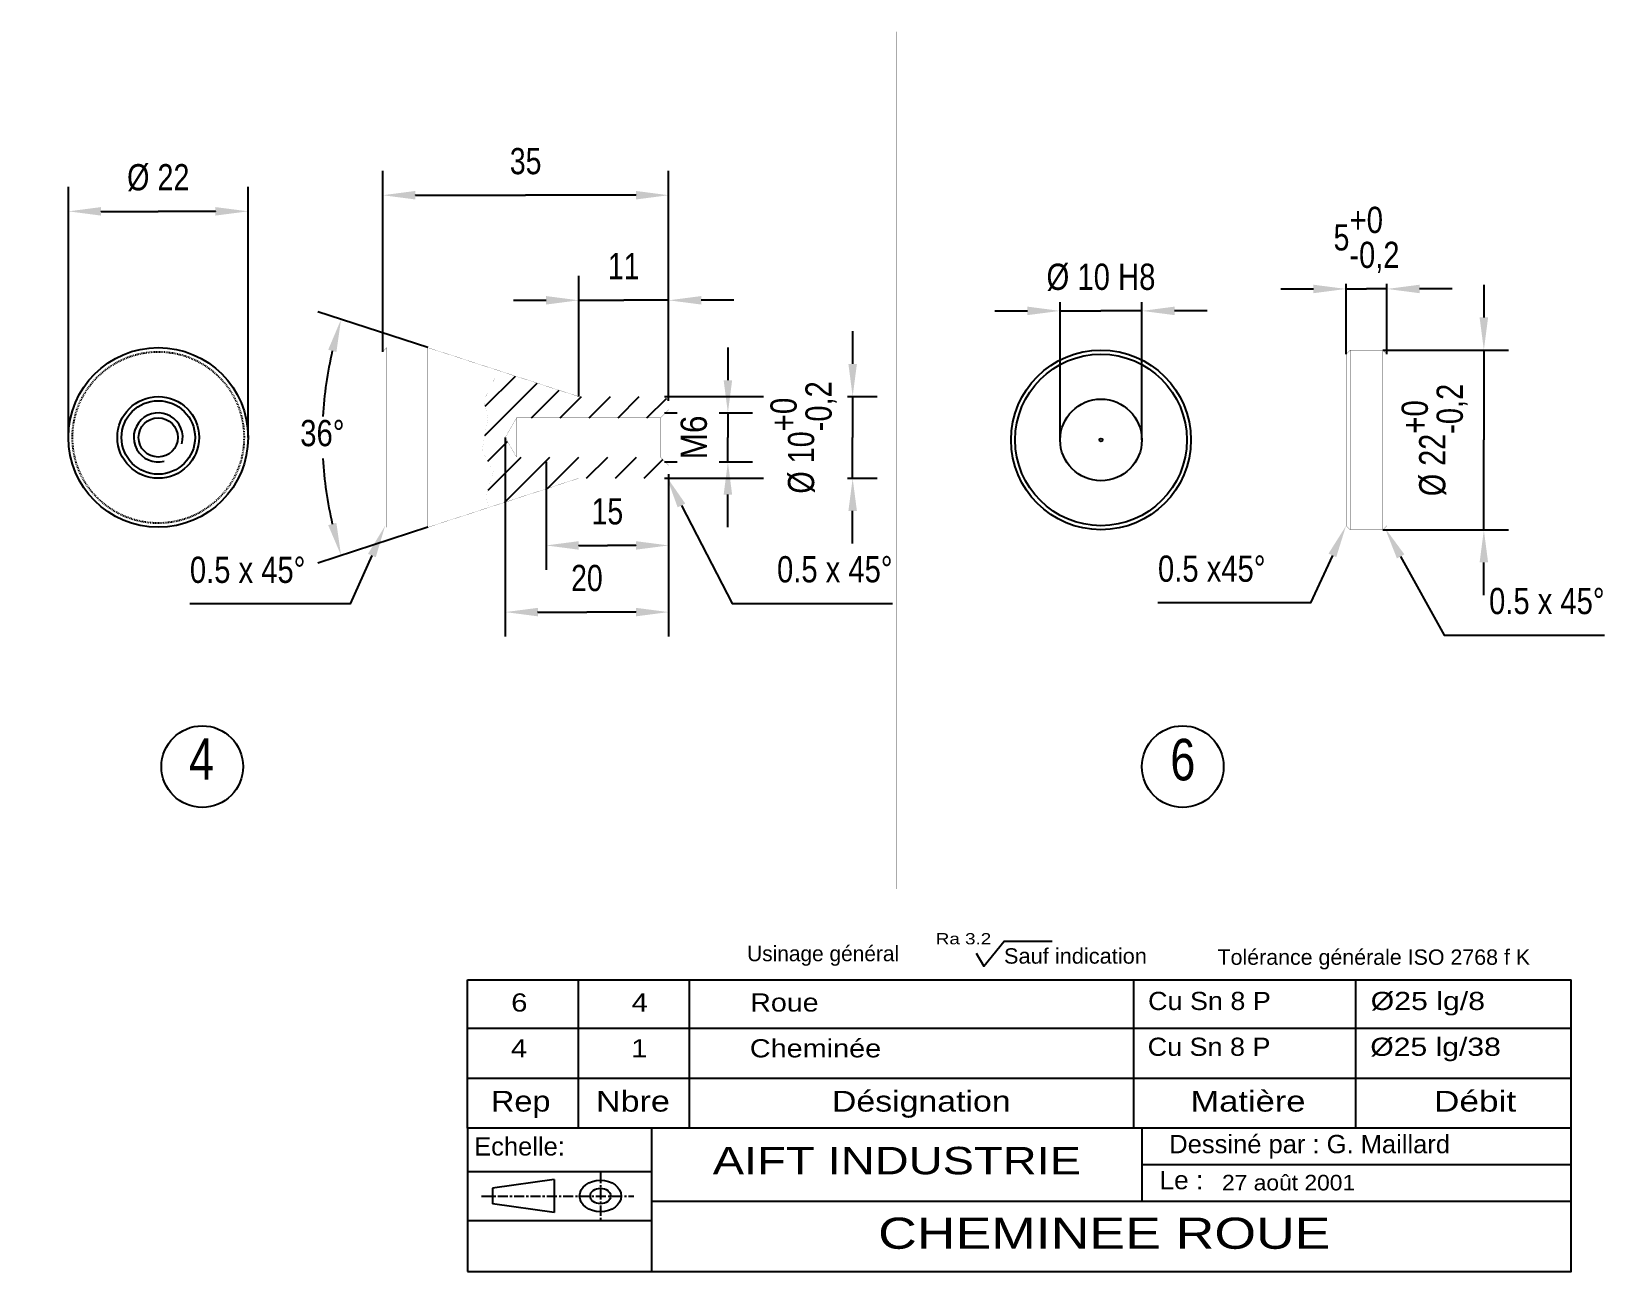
# Model space of a CAD drawing. Extents: x 99 to 292, y 98 to 250.
import ezdxf
from ezdxf.enums import TextEntityAlignment as Align

# ---------------------------------------------------------------- set-up
doc = ezdxf.new("R2010")
doc.units = 0
doc.linetypes.add('$AUXILIARY', pattern=[0.1, 0.05, -0.05])
doc.linetypes.add('CENTER', pattern=[2, 1.25, -0.25, 0.25, -0.25])
doc.layers.get('0').update_dxf_attribs({"linetype": 'CONTINUOUS'})
doc.dimstyles.get("Standard").update_dxf_attribs({"dimtxt": 2.5, "dimasz": 2.5, "dimexe": 1.25, "dimexo": 0.625, "dimtad": 1, "dimcen": 2.5, "dimazin": 3, "dimtfac": 1, "dimtmove": 0, "dimatfit": 3})

# ---------------------------------------------------------------- blocks, each defined once
blk = doc.blocks.new('*G4')
at = {"color": 7, "linetype": 'CONTINUOUS'}
blk.add_polyline3d([(152.453522, 98.175125, 7.405934), (287.546478, 98.175125, 7.405934), (287.546478, 115.723473, 7.405934), (152.453522, 115.723473, 7.405934)], close=True, dxfattribs=at)
for points in [[(174.969009, 115.723473, 7.405934), (174.969009, 98.175125, 7.405934)], [(235.01033, 115.723473, 7.405934), (235.01033, 106.74189, 7.405934)], [(174.969009, 110.388962, 7.405934), (152.453522, 110.388962, 7.405934)], [(287.546478, 111.232651, 7.405934), (235.01033, 111.232651, 7.405934)], [(287.546478, 106.74189, 7.405934), (174.969009, 106.74189, 7.405934)], [(174.910583, 104.401184, 7.405934), (152.453522, 104.401184, 7.405934)]]:
    blk.add_polyline3d(points, dxfattribs=at)
at = {"color": 82, "linetype": 'CENTER'}
for points in [[(168.733307, 110.267776, 7.405934), (168.733307, 104.522308, 7.405934)], [(154.163147, 107.42366, 7.405934), (172.832611, 107.42366, 7.405934)]]:
    blk.add_polyline3d(points, dxfattribs=at)
at = {"color": 82, "linetype": 'CONTINUOUS'}
for points in [[(163.073212, 109.457703, 7.405934), (155.529617, 108.373802, 7.405934)], [(155.529617, 108.373802, 7.405934), (155.529617, 106.473518, 7.405934)], [(163.073212, 109.457703, 7.405934), (163.073212, 105.38961, 7.405934)], [(163.073212, 105.38961, 7.405934), (155.529617, 106.473518, 7.405934)]]:
    blk.add_polyline3d(points, dxfattribs=at)
at = {"color": 82, "linetype": 'CONTINUOUS', "extrusion": (0, 0.654112, 0.756398)}
blk.add_circle((-168.733307, -76.410745, 75.868891), 2.542297, dxfattribs=at)
at = {"color": 82, "linetype": 'CONTINUOUS', "extrusion": (0, 0.654107, 0.756402)}
blk.add_circle((-168.733307, -76.411162, 75.868472), 1.256134, dxfattribs=at)
at = {"color": 82}
for s, height, p, p2 in [('Echelle:', 2.245394, (153.276138, 112.383253, 7.405934), (164.383759, 112.383253, 7.405934)), ('Dessiné par : G. Maillard', 2.24544, (238.356537, 112.662619, 7.405934), (272.718964, 112.662619, 7.405934)), ('Le :', 2.245394, (237.156769, 108.255362, 7.405934), (242.52298, 108.255362, 7.405934))]:
    blk.add_text(s, height=height, dxfattribs=at).set_placement(p, p2, align=Align.FIT)
at = {"color": 150}
blk.add_text('AIFT INDUSTRIE', height=3.36133, dxfattribs=at).set_placement((182.477646, 110.080946, 7.405934), (227.565277, 110.080946, 7.405934), align=Align.FIT)
blk = doc.blocks.new('*H5')
at = {"color": 7, "linetype": 'CONTINUOUS'}
for p, q in [((154.571644, 200.533593), (160.996795, 206.958744)), ((154.633165, 204.130648), (158.328306, 207.825788)), ((160.280511, 202.706926), (163.665284, 206.091699)), ((163.816048, 202.706929), (166.416065, 205.306946)), ((167.351585, 202.706932), (169.951599, 205.306946)), ((170.887122, 202.706935), (173.487132, 205.306946)), ((174.422659, 202.706938), (176.801586, 205.085865)), ((154.961091, 197.387506), (157.37333, 199.799745)), ((154.973996, 193.864877), (159.016071, 197.906952)), ((157.001718, 192.357065), (162.551605, 197.906952)), ((162.238926, 194.058739), (166.087139, 197.906952)), ((167.022667, 195.306946), (169.622673, 197.906952)), ((170.5582, 195.306946), (173.158206, 197.906952)), ((174.093734, 195.306946), (176.387123, 197.600334))]:
    blk.add_line(p, q, dxfattribs=at)
blk = doc.blocks.new('*D6')
at = {"color": 1, "linetype": 'CONTINUOUS'}
for p, q in [((147.61441, 211.306946), (134.13391, 215.687027)), ((147.61441, 189.306946), (134.13391, 184.926864))]:
    blk.add_line(p, q, dxfattribs=at)
for start, end in [(166.901603, 176.850335), (-176.850335, -166.901603)]:
    blk.add_arc((181.468918, 200.306946), 46.770974, start, end, dxfattribs=at)
for points in [[(136.98708, 214.759976), (135.413848, 211.045768), (136.98708, 214.759976), (136.415785, 210.766979)], [(136.98708, 185.853916), (136.415785, 189.846912), (136.98708, 185.853916), (135.413848, 189.568124)]]:
    blk.add_solid(points, dxfattribs=at)
at = {"color": 7}
blk.add_text('36%%d', height=3.21225, dxfattribs=at).set_placement((131.988946, 199.236196), (137.406941, 199.236196), align=Align.FIT)
blk = doc.blocks.new('*D7')
at = {"color": 1, "linetype": 'CONTINUOUS'}
for p, q in [((103.612732, 200.306931), (103.612732, 230.992935)), ((125.612732, 200.306946), (125.612732, 230.992935))]:
    blk.add_line(p, q, dxfattribs=at)
for points in [[(107.612732, 227.992935), (107.612732, 227.992935), (107.612732, 227.992935), (114.612732, 227.992935)], [(121.612732, 227.992935), (121.612732, 227.992935), (121.612732, 227.992935), (114.612732, 227.992935)]]:
    blk.add_lwpolyline(points, dxfattribs=at)
for points in [[(103.612732, 227.992935), (107.612732, 227.472935), (103.612732, 227.992935), (107.612732, 228.512935)], [(125.612732, 227.992935), (121.612732, 228.512935), (125.612732, 227.992935), (121.612732, 227.472935)]]:
    blk.add_solid(points, dxfattribs=at)
at = {"color": 7}
blk.add_text('%%c 22', height=3.21225, dxfattribs=at).set_placement((110.796579, 230.563685), (118.428885, 230.563685), align=Align.FIT)
blk = doc.blocks.new('*D8')
at = {"color": 1, "linetype": 'CONTINUOUS'}
for p, q in [((166.080505, 205.306946), (166.080505, 220.099411)), ((177.080505, 204.806946), (177.080505, 220.099411)), ((158.080505, 217.099411), (162.080505, 217.099411)), ((166.080505, 217.099411), (171.580505, 217.099411)), ((177.080505, 217.099411), (171.580505, 217.099411)), ((185.080505, 217.099411), (181.080505, 217.099411))]:
    blk.add_line(p, q, dxfattribs=at)
for points in [[(166.080505, 217.099411), (162.080505, 217.619411), (166.080505, 217.099411), (162.080505, 216.579411)], [(177.080505, 217.099411), (181.080505, 216.579411), (177.080505, 217.099411), (181.080505, 217.619411)]]:
    blk.add_solid(points, dxfattribs=at)
at = {"color": 7}
blk.add_text('11', height=3.21225, dxfattribs=at).set_placement((169.644589, 219.670161), (173.516421, 219.670161), align=Align.FIT)
blk = doc.blocks.new('*D9')
at = {"color": 1, "linetype": 'CONTINUOUS'}
for p, q in [((142.080505, 210.806946), (142.080505, 232.967545)), ((177.080505, 204.806946), (177.080505, 232.967545))]:
    blk.add_line(p, q, dxfattribs=at)
for points in [[(146.080505, 229.967545), (146.080505, 229.967545), (146.080505, 229.967545), (159.580505, 229.967545)], [(173.080505, 229.967545), (173.080505, 229.967545), (173.080505, 229.967545), (159.580505, 229.967545)]]:
    blk.add_lwpolyline(points, dxfattribs=at)
for points in [[(142.080505, 229.967545), (146.080505, 229.447545), (142.080505, 229.967545), (146.080505, 230.487545)], [(177.080505, 229.967545), (173.080505, 230.487545), (177.080505, 229.967545), (173.080505, 229.447545)]]:
    blk.add_solid(points, dxfattribs=at)
at = {"color": 7}
blk.add_text('35', height=3.21225, dxfattribs=at).set_placement((157.644589, 232.538295), (161.516421, 232.538295), align=Align.FIT)
blk = doc.blocks.new('*D10')
at = {"color": 1, "linetype": 'CONTINUOUS'}
for p, q in [((162.080505, 197.306946), (162.080505, 184.084656)), ((177.080505, 195.806946), (177.080505, 184.084656))]:
    blk.add_line(p, q, dxfattribs=at)
for points in [[(166.080505, 187.084656), (166.080505, 187.084656), (166.080505, 187.084656), (169.580505, 187.084656)], [(173.080505, 187.084656), (173.080505, 187.084656), (173.080505, 187.084656), (169.580505, 187.084656)]]:
    blk.add_lwpolyline(points, dxfattribs=at)
for points in [[(162.080505, 187.084656), (166.080505, 186.564656), (162.080505, 187.084656), (166.080505, 187.604656)], [(177.080505, 187.084656), (173.080505, 187.604656), (177.080505, 187.084656), (173.080505, 186.564656)]]:
    blk.add_solid(points, dxfattribs=at)
at = {"color": 7}
blk.add_text('15', height=3.21225, dxfattribs=at).set_placement((167.644589, 189.655406), (171.516421, 189.655406), align=Align.FIT)
blk = doc.blocks.new('*D11')
at = {"color": 1, "linetype": 'CONTINUOUS'}
for p, q in [((157.08049, 200.306931), (157.08049, 175.922745)), ((177.080505, 195.806946), (177.080505, 175.922745))]:
    blk.add_line(p, q, dxfattribs=at)
for points in [[(161.08049, 178.922745), (161.08049, 178.922745), (161.08049, 178.922745), (167.080498, 178.922745)], [(173.080505, 178.922745), (173.080505, 178.922745), (173.080505, 178.922745), (167.080498, 178.922745)]]:
    blk.add_lwpolyline(points, dxfattribs=at)
for points in [[(157.08049, 178.922745), (161.08049, 178.402745), (157.08049, 178.922745), (161.08049, 179.442745)], [(177.080505, 178.922745), (173.080505, 179.442745), (177.080505, 178.922745), (173.080505, 178.402745)]]:
    blk.add_solid(points, dxfattribs=at)
at = {"color": 7}
blk.add_text('20', height=3.21225, dxfattribs=at).set_placement((165.144582, 181.493495), (169.016414, 181.493495), align=Align.FIT)
blk = doc.blocks.new('*D12')
at = {"color": 1, "linetype": 'CONTINUOUS'}
for p, q in [((184.334167, 211.306946), (184.334167, 207.306946)), ((176.580505, 203.306946), (178.122867, 203.306946)), ((183.262467, 203.306946), (187.334167, 203.306946)), ((184.334167, 203.306946), (184.334167, 200.306946)), ((184.334167, 197.306946), (184.334167, 200.306946)), ((176.580505, 197.306946), (178.122867, 197.306946)), ((183.262467, 197.306946), (187.334167, 197.306946)), ((184.334167, 189.306946), (184.334167, 193.306946))]:
    blk.add_line(p, q, dxfattribs=at)
for points in [[(184.334167, 203.306946), (184.854167, 207.306946), (184.334167, 203.306946), (183.814167, 207.306946)], [(184.334167, 197.306946), (183.814167, 193.306946), (184.334167, 197.306946), (184.854167, 193.306946)]]:
    blk.add_solid(points, dxfattribs=at)
at = {"color": 7}
blk.add_text('M6', height=3.21225, rotation=90, dxfattribs=at).set_placement((181.763417, 197.619363), (181.763417, 202.994528), align=Align.FIT)
blk = doc.blocks.new('*D13')
at = {"color": 1, "linetype": 'CONTINUOUS'}
for p, q in [((199.604813, 213.306931), (199.604813, 209.306931)), ((176.58049, 205.306931), (188.682213, 205.306931)), ((198.961413, 205.306931), (202.604813, 205.306931)), ((199.604813, 205.306931), (199.604813, 200.306938)), ((199.604813, 195.306946), (199.604813, 200.306938)), ((176.580505, 195.306946), (188.682213, 195.306946)), ((198.961413, 195.306946), (202.604813, 195.306946)), ((199.604813, 187.306946), (199.604813, 191.306946))]:
    blk.add_line(p, q, dxfattribs=at)
for points in [[(199.604813, 205.306931), (200.124813, 209.306931), (199.604813, 205.306931), (199.084813, 209.306931)], [(199.604813, 195.306946), (199.084813, 191.306946), (199.604813, 195.306946), (200.124813, 191.306946)]]:
    blk.add_solid(points, dxfattribs=at)
at = {"color": 7}
for s, p, p2 in [('-0,2', (197.034063, 201.058605), (197.034063, 207.187578)), ('+0', (192.751063, 201.058605), (192.751063, 205.174568)), ('%%c 10', (194.892563, 193.426299), (194.892563, 201.058605))]:
    blk.add_text(s, height=3.21225, rotation=90, dxfattribs=at).set_placement(p, p2, align=Align.FIT)
blk = doc.blocks.new('*A14')
at = {"color": 1, "linetype": 'CONTINUOUS'}
blk.add_lwpolyline([(178.647406, 191.983208), (184.851028, 179.99086), (188.851028, 179.99086), (204.480645, 179.99086)], dxfattribs=at)
blk.add_solid([(176.809555, 195.535995), (178.185544, 191.744287), (176.809555, 195.535995), (179.109269, 192.222128)], dxfattribs=at)
at = {"color": 7}
blk.add_text('0.5 x 45°', height=3.21225, dxfattribs=at).set_placement((190.351028, 182.56161), (204.480645, 182.56161), align=Align.FIT)
blk = doc.blocks.new('*A15')
at = {"color": 1, "linetype": 'CONTINUOUS'}
blk.add_lwpolyline([(140.758491, 185.846447), (138.116714, 179.923706), (134.116714, 179.923706), (118.487097, 179.923706)], dxfattribs=at)
blk.add_solid([(142.387909, 189.499527), (140.28359, 186.058271), (142.387909, 189.499527), (141.233391, 185.634622)], dxfattribs=at)
at = {"color": 7}
blk.add_text('0.5 x 45°', height=3.21225, dxfattribs=at).set_placement((118.487097, 182.494456), (132.616714, 182.494456), align=Align.FIT)
blk = doc.blocks.new('*G16')
at = {"color": 7, "linetype": 'CONTINUOUS'}
blk.add_polyline3d([(214.723633, 137.149445, 7.103367), (215.663712, 135.556168, 7.103367), (218.131409, 138.634399, 7.103367), (224.006882, 138.634399, 7.103367)], dxfattribs=at)
at = {"color": 7}
for s, height, p, p2 in [('Ra 3.2', 1.376312, (209.78241, 138.240662, 7.033605), (216.560654, 138.240662, 7.033605)), ('Usinage général', 1.885586, (186.685165, 136.174061, 7.033605), (205.29097, 136.174061, 7.033605)), ('Sauf indication', 1.885586, (218.12413, 135.874851, 7.033605), (235.618973, 135.874851, 7.033605)), ('Tolérance générale ISO 2768 f K', 1.885551, (244.262909, 135.731514, 7.033605), (282.518677, 135.731514, 7.033605))]:
    blk.add_text(s, height=height, dxfattribs=at).set_placement(p, p2, align=Align.FIT)
blk = doc.blocks.new('*D17')
at = {"color": 1, "linetype": 'CONTINUOUS'}
for p, q in [((276.860443, 219), (276.860443, 215)), ((264.5, 211), (279.860443, 211)), ((276.860443, 211), (276.860443, 200)), ((276.860443, 189), (276.860443, 200)), ((264.5, 189), (279.860443, 189)), ((276.860443, 181), (276.860443, 185))]:
    blk.add_line(p, q, dxfattribs=at)
for points in [[(276.860443, 211), (277.380443, 215), (276.860443, 211), (276.340443, 215)], [(276.860443, 189), (276.340443, 185), (276.860443, 189), (277.380443, 185)]]:
    blk.add_solid(points, dxfattribs=at)
at = {"color": 7}
for s, p, p2 in [('-0,2', (274.289693, 200.751667), (274.289693, 206.88064)), ('+0', (270.006693, 200.751667), (270.006693, 204.86763)), ('%%c 22', (272.148193, 193.11936), (272.148193, 200.751667))]:
    blk.add_text(s, height=3.21225, rotation=90, dxfattribs=at).set_placement(p, p2, align=Align.FIT)
blk = doc.blocks.new('*D18')
at = {"color": 1, "linetype": 'CONTINUOUS'}
for p, q in [((217, 215.803772), (221, 215.803772)), ((225, 200), (225, 216.875472)), ((225, 215.803772), (230, 215.803772)), ((235, 215.803772), (230, 215.803772)), ((235, 200), (235, 216.875472)), ((243, 215.803772), (239, 215.803772))]:
    blk.add_line(p, q, dxfattribs=at)
for points in [[(225, 215.803772), (221, 216.323772), (225, 215.803772), (221, 215.283772)], [(235, 215.803772), (239, 215.283772), (235, 215.803772), (239, 216.323772)]]:
    blk.add_solid(points, dxfattribs=at)
at = {"color": 7}
blk.add_text('%%c 10 H8', height=3.21225, dxfattribs=at).set_placement((223.335652, 218.374522), (236.664348, 218.374522), align=Align.FIT)
blk = doc.blocks.new('*D19')
at = {"color": 1, "linetype": 'CONTINUOUS'}
for p, q in [((252, 218.488892), (256, 218.488892)), ((260, 210.5), (260, 219.132292)), ((260, 218.488892), (262.5, 218.488892)), ((265, 218.488892), (262.5, 218.488892)), ((265, 210.5), (265, 219.132292)), ((273, 218.488892), (269, 218.488892))]:
    blk.add_line(p, q, dxfattribs=at)
for points in [[(260, 218.488892), (256, 219.008892), (260, 218.488892), (256, 217.968892)], [(265, 218.488892), (269, 217.968892), (265, 218.488892), (269, 219.008892)]]:
    blk.add_solid(points, dxfattribs=at)
at = {"color": 7}
for s, p, p2 in [('+0', (260.403472, 225.342642), (264.519434, 225.342642)), ('5', (258.467556, 223.201142), (260.403472, 223.201142)), ('-0,2', (260.403472, 221.059642), (266.532445, 221.059642))]:
    blk.add_text(s, height=3.21225, dxfattribs=at).set_placement(p, p2, align=Align.FIT)
blk = doc.blocks.new('*A20')
at = {"color": 1, "linetype": 'CONTINUOUS'}
blk.add_lwpolyline([(258.320374, 185.869736), (255.635208, 180.066132), (251.635208, 180.066132), (236.973541, 180.066132)], dxfattribs=at)
blk.add_solid([(260, 189.5), (257.84845, 186.088089), (260, 189.5), (258.792297, 185.651382)], dxfattribs=at)
at = {"color": 7}
blk.add_text('0.5 x45°', height=3.212254, dxfattribs=at).set_placement((236.973541, 182.636883), (250.135208, 182.636883), align=Align.FIT)
blk = doc.blocks.new('*A21')
at = {"color": 1, "linetype": 'CONTINUOUS'}
blk.add_lwpolyline([(266.676971, 185.741547), (272.001617, 176.102386), (276.001617, 176.102386), (291.631226, 176.102386)], dxfattribs=at)
blk.add_solid([(264.742859, 189.242859), (266.221802, 185.490112), (264.742859, 189.242859), (267.132141, 185.992981)], dxfattribs=at)
at = {"color": 7}
blk.add_text('0.5 x 45°', height=3.212254, dxfattribs=at).set_placement((277.501617, 178.673138), (291.631226, 178.673138), align=Align.FIT)

msp = doc.modelspace()

# ---------------------------------------------------------------- linework, layer by layer
at = {"color": 7, "linetype": 'CONTINUOUS'}
for points, const_width in [([(205, 250), (205, 145)], 0.03937), ([(142.580505, 211.306946), (142.080505, 210.806946)], 0.019685), ([(142.080505, 210.806946), (142.080505, 189.806946)], 0.019685), ([(142.580505, 211.306946), (142.580505, 189.306946)], 0.019685), ([(142.580505, 211.306946), (147.61441, 211.306946)], 0.019685), ([(166.080505, 205.306946), (147.61441, 211.306946)], 0.019685), ([(147.61441, 211.306946), (147.61441, 189.306946)], 0.019685), ([(260.5, 211), (260, 210.5)], 0.019685), ([(260, 210.5), (260, 189.5)], 0.019685), ([(260.5, 211), (264.5, 211)], 0.019685), ([(260.5, 211), (260.5, 189)], 0.019685), ([(265, 210.5), (264.5, 211)], 0.019685), ([(264.5, 211), (264.5, 189)], 0.019685), ([(265, 210.5), (265, 189.5)], 0.019685), ([(166.080505, 205.306946), (176.580505, 205.306946)], 0.019685), ([(177.080505, 204.806946), (176.580505, 205.306946)], 0.019685), ([(177.080505, 204.806946), (177.080505, 195.806946)], 0.019685), ([(157.080505, 200.306946), (158.466141, 202.70694)], 0.019685), ([(158.466141, 202.70694), (176.080505, 202.70694)], 0.019685), ([(158.466141, 202.706924), (158.466141, 197.906952)], 0.019685), ([(162.080505, 203.306946), (162.080505, 197.306946)], 0.019685), ([(162.080505, 203.306946), (176.680511, 203.306946)], 0.007874), ([(176.080505, 202.70694), (177.080505, 203.70694)], 0.019685), ([(176.080505, 202.70694), (176.080505, 197.906952)], 0.019685), ([(157.080505, 200.306931), (158.466141, 197.906952)], 0.019685), ([(158.466141, 197.906952), (176.080505, 197.906952)], 0.019685), ([(162.080505, 197.306946), (176.680511, 197.306946)], 0.007874), ([(176.080505, 197.906952), (177.080505, 196.906952)], 0.019685), ([(166.080505, 195.306946), (147.61441, 189.306946)], 0.019685), ([(166.080505, 195.306946), (176.580505, 195.306946)], 0.019685), ([(177.080505, 195.806946), (176.580505, 195.306946)], 0.019685), ([(142.580505, 189.306946), (142.080505, 189.806946)], 0.019685), ([(142.580505, 189.306946), (147.61441, 189.306946)], 0.019685), ([(260, 189.5), (260.5, 189)], 0.019685), ([(260.5, 189), (264.5, 189)], 0.019685), ([(265, 189.5), (264.5, 189)], 0.019685)]:
    msp.add_lwpolyline(points, dxfattribs=dict(at, const_width=const_width))
at = {"color": 7, "linetype": 'CENTER', "const_width": 0.007874}
for points in [[(114.612732, 214.768158), (114.612732, 185.231857)], [(230, 212.735062), (230, 186.683029)], [(99.098122, 200.306946), (129.018005, 200.306946)], [(138.323593, 200.306946), (180.901886, 200.306946)], [(216.892807, 200), (243.232544, 200)], [(257.68103, 200), (267.142883, 200)]]:
    msp.add_lwpolyline(points, dxfattribs=at)
at = {"color": 7, "linetype": 'CONTINUOUS', "const_width": 0.003937}
msp.add_lwpolyline([(177.080505, 203.70694), (177.080505, 203.70694), (177.080505, 204.806946), (176.580505, 205.306946), (166.080505, 205.306946), (156.261749, 208.497253), (154.467957, 204.828201), (154.966782, 202.722031), (154.246246, 198.7314), (155.631897, 196.126404), (154.745087, 193.078003), (155.049728, 191.722824), (166.080505, 195.306946), (176.580505, 195.306946), (177.080505, 195.806946), (177.080505, 196.906952), (176.080505, 197.906952), (158.466141, 197.906952), (157.080505, 200.306931), (158.466141, 202.706924), (176.080505, 202.70694)], close=True, dxfattribs=at)
at = {"color": 7, "linetype": '$AUXILIARY', "const_width": 0.007874}
for points in [[(166.080505, 205.306946), (166.080505, 195.306946)], [(176.580505, 205.306946), (176.580505, 195.306946)], [(260, 205), (265, 205)], [(260, 195), (265, 195)]]:
    msp.add_lwpolyline(points, dxfattribs=at)
at = {"color": 7, "linetype": 'CONTINUOUS'}
for points in [[(152.453522, 115.723473, 4.958926), (152.453522, 133.875946, 0)], [(152.453522, 133.875946, 4.958926), (287.546478, 133.875946, 4.958926)], [(166.047592, 115.723473, 4.958926), (166.047592, 133.875946, 0)], [(179.641693, 115.723473, 4.958926), (179.641693, 133.875946, 0)], [(234.018021, 115.723473, 4.958926), (234.018021, 133.875946, 0)], [(261.206268, 115.723473, 4.958926), (261.206268, 133.875946, 0)], [(287.546478, 115.723473, 4.958926), (287.546478, 133.875946, 0)], [(152.453522, 127.966949, 4.958926), (287.546478, 127.966949, 4.958926)], [(152.453522, 121.845184, 4.958926), (287.546478, 121.845184, 4.958926)]]:
    msp.add_polyline3d(points, dxfattribs=at)
for centre, radius in [((114.612732, 200.306946), 11), ((230, 200), 11), ((230, 200), 10.5), ((114.612732, 200.306946), 5), ((114.612732, 200.306946), 4.5), ((230, 200), 5), ((114.612732, 200.306946), 2.399994), ((230, 200), 0.193848), ((120, 160), 5), ((240, 160), 5)]:
    msp.add_circle(centre, radius, dxfattribs=at)
at = {"color": 7, "linetype": '$AUXILIARY'}
msp.add_circle((114.612732, 200.306946), 10.5, dxfattribs=at)
at = {"color": 7, "linetype": 'CONTINUOUS'}
msp.add_arc((114.612732, 200.306946), 2.999989, -15.080389, 283.760102, dxfattribs=at)

# ---------------------------------------------------------------- block references
for name in ['*H5', '*A14', '*A15', '*A20', '*A21', '*G16', '*G4']:
    msp.add_blockref(name, (0, 0), dxfattribs=at)

# ---------------------------------------------------------------- texts
at = {"color": 7}
for s, height, p, p2 in [('4', 5.084255, (118.374809, 158.398197), (121.432137, 158.398197)), ('6', 5.084244, (238.481613, 158.317535), (241.545715, 158.317535)), ('6', 2.224445, (157.814758, 130.00906), (159.799377, 130.00906)), ('4', 2.224445, (172.553284, 130.00906, 4.958926), (174.537903, 130.00906, 4.958926)), ('Roue', 2.224445, (187.065094, 130.00906, 4.958926), (195.438354, 130.00906, 4.958926)), ('Cu Sn 8 P', 2.224445, (235.76358, 130.197048, 4.958926), (250.783157, 130.197048, 4.958926)), ('Ø25 lg/8', 2.224445, (263.007721, 130.197048, 4.958926), (277.003235, 130.197048, 4.958926)), ('4', 2.224445, (157.767746, 124.398708), (159.752365, 124.398708)), ('1', 2.224445, (172.506271, 124.398708, 4.958926), (174.490891, 124.398708, 4.958926)), ('Cheminée', 2.224445, (187.018082, 124.398708, 4.958926), (203.097198, 124.398708, 4.958926)), ('Cu Sn 8 P', 2.224445, (235.716568, 124.586689, 4.958926), (250.736145, 124.586689, 4.958926)), ('Ø25 lg/38', 2.224445, (262.960693, 124.586689, 4.958926), (278.940521, 124.586689, 4.958926)), ('Rep', 2.542173, (155.328903, 117.760477, 4.958926), (162.620087, 117.760477, 4.958926)), ('Nbre', 2.542173, (168.187668, 117.760477, 4.958926), (177.230148, 117.760477, 4.958926)), ('Désignation', 2.542173, (197.0681, 117.760477, 4.958926), (218.941696, 117.760477, 4.958926)), ('Matière', 2.542173, (240.953842, 117.760477, 4.958926), (255.024445, 117.760477, 4.958926)), ('Débit', 2.542173, (270.753845, 117.760477, 4.958926), (280.809967, 117.760477, 4.958926)), ('27 août 2001', 1.906717, (244.808182, 108.11038, 7.033605), (261.103882, 108.11038, 7.033605)), ('CHEMINEE ROUE', 3.813303, (202.724854, 100.963041, 4.958926), (258.083618, 100.963041, 4.958926))]:
    msp.add_text(s, height=height, dxfattribs=at).set_placement(p, p2, align=Align.FIT)

# ---------------------------------------------------------------- dimensions: what is measured, and where the dimension line sits
for base, p1, p2, angle, picture, middle in [((142.080505, 229.967545), (177.080505, 204.806946), (142.080505, 210.806946), 180, '*D9', (159.580505, 233.609045)), ((125.612732, 227.992935), (103.612732, 200.306931), (125.612732, 200.306946), 180, '*D7', (114.612732, 231.634435)), ((265, 218.488892), (260, 210.5), (265, 210.5), 180, '*D19', (262.5, 224.271892)), ((166.080505, 217.099411), (177.080505, 204.806946), (166.080505, 205.306946), 180, '*D8', (171.580505, 220.740911)), ((235, 215.803772), (225, 200), (235, 200), 180, '*D18', (230, 219.445272)), ((276.860443, 189), (264.5, 211), (264.5, 189), 90, '*D17', (271.077443, 200)), ((199.604813, 195.306946), (176.58049, 205.306931), (176.580505, 195.306946), 90, '*D13', (193.821813, 200.306938)), ((184.334167, 203.306946), (176.580505, 197.306946), (176.580505, 203.306946), 90, '*D12', (180.692667, 200.306946))]:
    dim = msp.add_linear_dim(base=base, p1=p1, p2=p2, angle=angle, dimstyle='Standard')
    dim.commit()
    dim.dimension.update_dxf_attribs({"geometry": picture, "text_midpoint": middle})
dim = msp.add_angular_dim_3p(base=(135, 195), center=(181.468918, 200.306946), p1=(147.61441, 189.306946), p2=(147.61441, 211.306946), dimstyle='Standard')
dim.commit()
dim.dimension.update_dxf_attribs({"geometry": '*D6', "text_midpoint": (134.697944, 200.306946)})
for base, p2, picture, middle in [((157.08049, 178.922745), (157.08049, 200.306931), '*D11', (167.080498, 182.564245)), ((162.080505, 187.084656), (162.080505, 197.306946), '*D10', (169.580505, 190.726156))]:
    dim = msp.add_linear_dim(base=base, p1=(177.080505, 195.806946), p2=p2, dimstyle='Standard')
    dim.commit()
    dim.dimension.update_dxf_attribs({"geometry": picture, "text_midpoint": middle})

doc.saveas('drawing.dxf')
